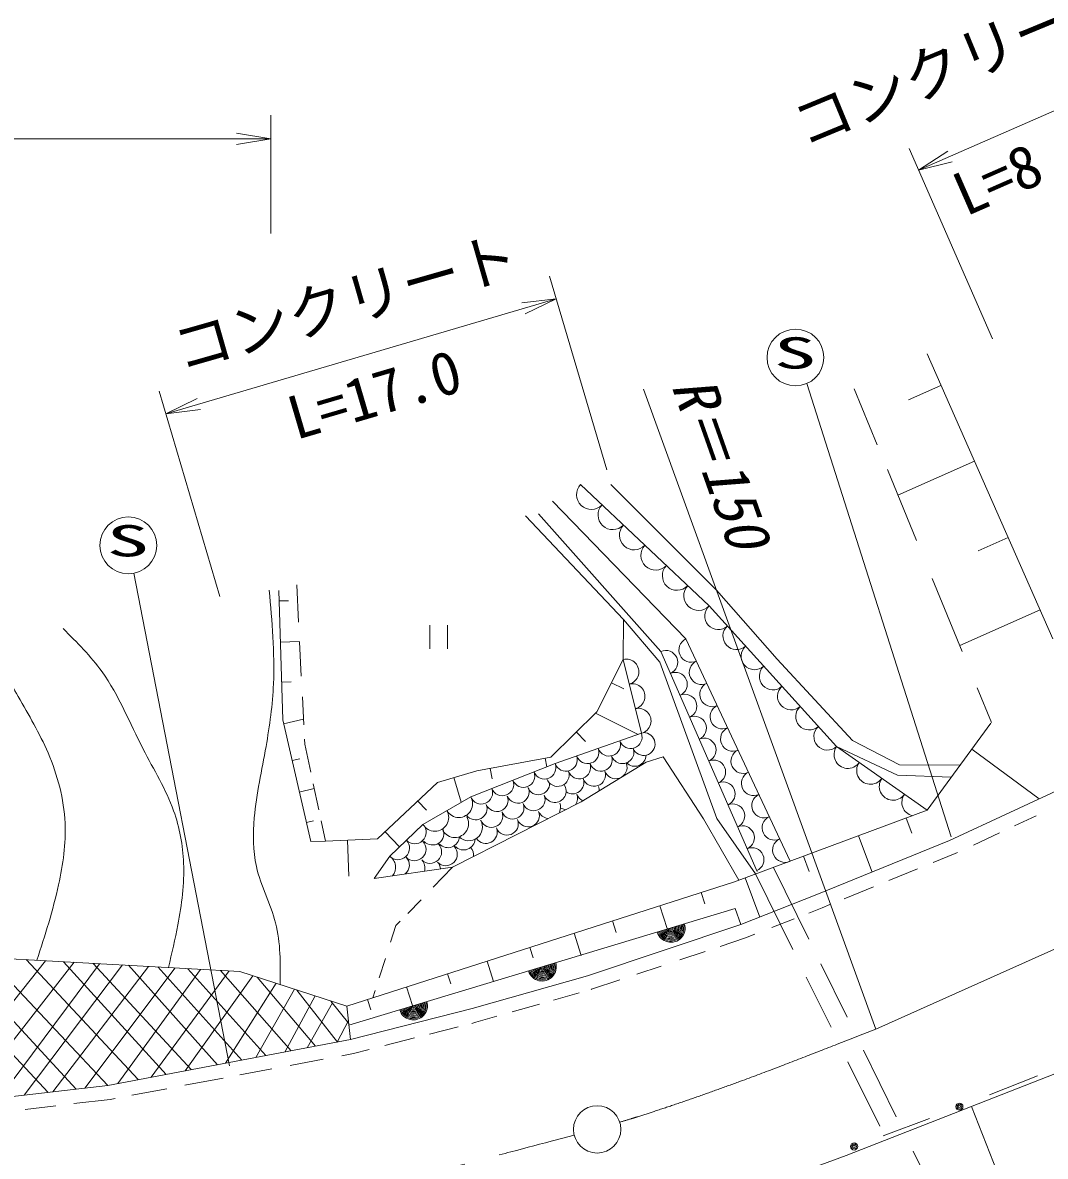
# Model space of a CAD drawing. Units: millimetres, scale not verified. Extents: x 40000 to 680000, y 20000 to 380000.
# Drawn here: x 148277 to 191485, y 268504 to 316410 of the extents above; entities that cross this region are included whole.
import ezdxf
from ezdxf.enums import TextEntityAlignment as Align

# ---------------------------------------------------------------- set-up
doc = ezdxf.new("R2010")
doc.units = ezdxf.units.MM
doc.header["$LTSCALE"] = 1000
doc.linetypes.add('CHAIN', pattern=[18.5, 12, -1.5, 3.5, -1.5])
for name, color, linetype, lineweight in [('M-BGD', 7, 'Continuous', 13), ('M-BMK', 2, 'CHAIN', 13), ('M-BMK-SRVR', 3, 'Continuous', 13), ('M-STR-HTXT', 7, 'Continuous', 13), ('M-STR-STR3', 7, 'Continuous', 13), ('M-TTL-TXT', 7, 'Continuous', 13)]:
    doc.layers.add(name, color=color, linetype=linetype, lineweight=lineweight)
doc.styles.add('ＭＳ ゴシック', font='')
doc.styles.get('ＭＳ ゴシック').set_extended_font_data('MS Gothic')

# ---------------------------------------------------------------- blocks, each defined once
blk = doc.blocks.new('open_arrow')
at = {"color": 0, "linetype": 'Continuous', "lineweight": -2}
blk.add_lwpolyline([(7.5, 1.25), (0, 0), (7.5, -1.25)], dxfattribs=at)

msp = doc.modelspace()

# ---------------------------------------------------------------- linework, layer by layer
at = {"layer": 'M-BGD'}
for p, q in [((191805, 290373), (186486, 302410)), ((184383, 298565), (183405, 300943)), ((185699, 300468), (187076, 301076)), ((186044, 294525), (184810, 297527)), ((185253, 296449), (188489, 297878)), ((177283, 291764), (171850, 296890)), ((177591, 292430), (173132, 296890)), ((176301, 290370), (170667, 296189)), ((175244, 289840), (170069, 295657)), ((173663, 291185), (169516, 295577)), ((188648, 294090), (189915, 294650)), ((187973, 289834), (186705, 292918)), ((159098, 292419), (159262, 286952)), ((159854, 292650), (159934, 291082)), ((180153, 289508), (177591, 292430)), ((159512, 291985), (159111, 291973)), ((182665, 285818), (177283, 291764)), ((187867, 290091), (191266, 291593)), ((165476, 289952), (165476, 290952)), ((166226, 290952), (166226, 289952)), ((173647, 289500), (173663, 291185)), ((175191, 289392), (173663, 291185)), ((180700, 280977), (176301, 290370)), ((159975, 290256), (159163, 290232)), ((159976, 290241), (160049, 288795)), ((179312, 280537), (175244, 289840)), ((172540, 287281), (173647, 289500)), ((173647, 289500), (174421, 286383)), ((177611, 282782), (175191, 289392)), ((183331, 286074), (180153, 289508)), ((159621, 288557), (159214, 288545)), ((173674, 288254), (173155, 288513)), ((189207, 286833), (188605, 288297)), ((160094, 287917), (160153, 286739)), ((160142, 286971), (159302, 286777)), ((170588, 285378), (172540, 287281)), ((174284, 286335), (172510, 287220)), ((159262, 286952), (160447, 281814)), ((186487, 283128), (189187, 286806)), ((160184, 286127), (160195, 285916)), ((174421, 286383), (170773, 285100)), ((172057, 286038), (171671, 286434)), ((185330, 285048), (183331, 286074)), ((196555, 286090), (187440, 281848)), ((160195, 285916), (160448, 284735)), ((185244, 284614), (182665, 285818)), ((186487, 283128), (182665, 285818)), ((191231, 283612), (188379, 285705)), ((159983, 285302), (159659, 285228)), ((170773, 285100), (167208, 283694)), ((167465, 284793), (170588, 285378)), ((170422, 284961), (170352, 285334)), ((171874, 283490), (174624, 285160)), ((174624, 285160), (175345, 285392)), ((175345, 285392), (177045, 282767)), ((187884, 285031), (185330, 285048)), ((165806, 284305), (167465, 284793)), ((168113, 284463), (168031, 284899)), ((187513, 284525), (185244, 284614)), ((160552, 284250), (160787, 283151)), ((163269, 281915), (165806, 284305)), ((166807, 283463), (166500, 284509)), ((160596, 284044), (159966, 283899)), ((167208, 283694), (165190, 282533)), ((165339, 283126), (164970, 283518)), ((166433, 280719), (171874, 283490)), ((160564, 282676), (160264, 282607)), ((160889, 282675), (161073, 281817)), ((177045, 282767), (178542, 280174)), ((179243, 280435), (177611, 282782)), ((178354, 280105), (186487, 283128)), ((185841, 282165), (185605, 282800)), ((191092, 282886), (190184, 282463)), ((164193, 281579), (163591, 282218)), ((165190, 282533), (163784, 281188)), ((160447, 281814), (161073, 281817)), ((161073, 281817), (163269, 281915)), ((162064, 280339), (161996, 281858)), ((187440, 281848), (181827, 279564)), ((184164, 280515), (183593, 282052)), ((189551, 282169), (188449, 281656)), ((187680, 281298), (186740, 280916)), ((187780, 281345), (187680, 281298)), ((163784, 281188), (163132, 280251)), ((181502, 280541), (181263, 281186)), ((163132, 280251), (166433, 280719)), ((165617, 279876), (166433, 280719)), ((179418, 278614), (178802, 280271)), ((179243, 280435), (180814, 277242)), ((179997, 280715), (181488, 277684)), ((186079, 280647), (184867, 280154)), ((161970, 274850), (178354, 280105)), ((184219, 279890), (182988, 279389)), ((164545, 278767), (165108, 279349)), ((177094, 279178), (176942, 279652)), ((181827, 279564), (178619, 278299)), ((178387, 278971), (162060, 274050)), ((162060, 274050), (178387, 278971)), ((175507, 278129), (175198, 279092)), ((178619, 278299), (178387, 278971)), ((182050, 279007), (181490, 278786)), ((182386, 279144), (182050, 279007)), ((119760, 278429), (157452, 276310)), ((164049, 278255), (164231, 278444)), ((173357, 277962), (173200, 278452)), ((180867, 278541), (179928, 278170)), ((163823, 277555), (164049, 278255)), ((171873, 276990), (171572, 277929)), ((178619, 278299), (172140, 276137)), ((179216, 277889), (178824, 277735)), ((178824, 277735), (177750, 277377)), ((143863, 277074), (149359, 271207)), ((145329, 276992), (150530, 271344)), ((146777, 276910), (151877, 271502)), ((169851, 276888), (169709, 277332)), ((177111, 277163), (176046, 276808)), ((149245, 276771), (144354, 270619)), ((150449, 276704), (145832, 270792)), ((151522, 276643), (147280, 270962)), ((152498, 276589), (148345, 271087)), ((148429, 276817), (153158, 271744)), ((153589, 276527), (149552, 271229)), ((150005, 276729), (154346, 271968)), ((154723, 276464), (150909, 271389)), ((151249, 276659), (155402, 272168)), ((152746, 276575), (156505, 272376)), ((153988, 276505), (157530, 272569)), ((155260, 276433), (158553, 272762)), ((163339, 276052), (163601, 276865)), ((168174, 275890), (167898, 276751)), ((175248, 276542), (174225, 276200)), ((182000, 276643), (183115, 274378)), ((155791, 276403), (152296, 271581)), ((156997, 276336), (153705, 271847)), ((158006, 276131), (155139, 272118)), ((156640, 276356), (159620, 272964)), ((157452, 276310), (161970, 274850)), ((158187, 276073), (160647, 273158)), ((166370, 275788), (166232, 276217)), ((172140, 276137), (167272, 274747)), ((173513, 275963), (172317, 275564)), ((181387, 276078), (182431, 273957)), ((183066, 268540), (202892, 276301)), ((158983, 275815), (156851, 272441)), ((159767, 275562), (158135, 272683)), ((159860, 275532), (161584, 273334)), ((163065, 275201), (163166, 275516)), ((164745, 274879), (164495, 275660)), ((172317, 275564), (172296, 275558)), ((160631, 275283), (159349, 272912)), ((161363, 274987), (160297, 273091)), ((161300, 275066), (162052, 274115)), ((162992, 274688), (162849, 275132)), ((171790, 275414), (170708, 275104)), ((162128, 273437), (161970, 274850)), ((167272, 274747), (162128, 273437)), ((170111, 274934), (168953, 274603)), ((162038, 274242), (161568, 273331)), ((167428, 274168), (167248, 274122)), ((168315, 274421), (167428, 274168)), ((166675, 273976), (165463, 273667)), ((162128, 273437), (151877, 271502)), ((164830, 273506), (163584, 273189)), ((160978, 272609), (159578, 272345)), ((162258, 272851), (161755, 272756)), ((162912, 273018), (162258, 272851)), ((183801, 272984), (185183, 270176)), ((158803, 272199), (157447, 271943)), ((183147, 272501), (184488, 269777)), ((156744, 271810), (155131, 271506)), ((191158, 271904), (189126, 271102)), ((151877, 271502), (140208, 270132)), ((154366, 271361), (152893, 271084)), ((151968, 270909), (150438, 270729)), ((152185, 270950), (151968, 270909)), ((149682, 270640), (148381, 270488)), ((191212, 263353), (188369, 270616)), ((186586, 270100), (184630, 269374)), ((173760, 265128), (183066, 268540)), ((185899, 268720), (187598, 265268))]:
    msp.add_line(p, q, dxfattribs=at)
for centre, radius in [((187856, 270601), 150), ((187856, 270601), 100), ((187856, 270601), 50), ((183407, 268920), 150), ((183407, 268920), 100), ((183407, 268920), 50)]:
    msp.add_circle(centre, radius, dxfattribs=at)
for centre, radius, start, end in [((172303, 296463), 622, 136.6621, 316.6621), ((173209, 295609), 622, 136.6621, 316.6621), ((174114, 294754), 622, 136.6621, 316.6621), ((175020, 293900), 622, 136.6621, 316.6621), ((175925, 293046), 622, 136.6621, 316.6621), ((176831, 292191), 622, 136.6621, 316.6621), ((177668, 291339), 573, 132.1443, 312.1443), ((178436, 290490), 573, 132.1443, 312.1443), ((176521, 289901), 519, 115.0939, 295.0939), ((175447, 289377), 505, 293.6173, 113.6173), ((179205, 289640), 573, 132.1443, 312.1443), ((173776, 288981), 535, 283.9419, 103.9419), ((176961, 288961), 519, 115.0939, 295.0939), ((175852, 288451), 505, 293.6173, 113.6173), ((179974, 288791), 573, 132.1443, 312.1443), ((174034, 287942), 535, 283.9419, 103.9419), ((177401, 288022), 519, 115.0939, 295.0939), ((176257, 287525), 505, 293.6173, 113.6173), ((180743, 287941), 573, 132.1443, 312.1443), ((177841, 287083), 519, 115.0939, 295.0939), ((181512, 287092), 573, 132.1443, 312.1443), ((174292, 286902), 535, 283.9419, 103.9419), ((176662, 286598), 505, 293.6173, 113.6173), ((178281, 286143), 519, 115.0939, 295.0939), ((182280, 286242), 573, 132.1443, 312.1443), ((173053, 285902), 483, 199.3836, 19.3836), ((173965, 286222), 483, 199.3836, 19.3836), ((174515, 285926), 483, 201.3524, 91.9567), ((177066, 285672), 505, 293.6173, 113.6173), ((172141, 285581), 483, 199.3836, 19.3836), ((173617, 285582), 483, 199.3836, 20.4398), ((178721, 285204), 519, 115.0939, 295.0939), ((183143, 285481), 584, 144.8636, 324.8636), ((170328, 284924), 479, 201.5124, 21.5124), ((171229, 285260), 483, 199.3836, 19.3836), ((171793, 284940), 483, 199.3836, 19.3836), ((172705, 285261), 483, 199.3836, 19.3836), ((173329, 284944), 483, 199.3836, 19.3836), ((174131, 285469), 483, 224.5794, 358.0863), ((177471, 284746), 505, 293.6173, 113.6173), ((184098, 284809), 584, 144.8636, 324.8636), ((169436, 284573), 479, 201.5124, 21.5124), ((170882, 284619), 483, 199.3836, 19.3836), ((172417, 284623), 483, 199.3836, 19.3836), ((179161, 284265), 519, 115.0939, 295.0939), ((168545, 284221), 479, 201.5124, 21.5124), ((170064, 284264), 479, 201.5124, 1.3198), ((170760, 283936), 479, 201.5124, 35.7616), ((171505, 284303), 483, 236.3238, 19.3836), ((172150, 283965), 483, 358.0779, 19.3836), ((177876, 283820), 505, 293.6173, 113.6173), ((185054, 284136), 584, 144.8636, 324.8636), ((166703, 283404), 582, 209.9253, 29.9253), ((167653, 283870), 479, 201.5124, 21.5124), ((168308, 283553), 479, 201.5124, 21.5124), ((169200, 283904), 479, 201.5124, 21.5124), ((169868, 283585), 479, 201.5124, 21.5124), ((171238, 283644), 483, 324.4504, 19.3836), ((172150, 283965), 483, 199.3836, 244.3597), ((179601, 283325), 519, 115.0939, 295.0939), ((186009, 283464), 584, 144.8636, 255.9138), ((167417, 283201), 479, 215.8012, 21.5124), ((168977, 283234), 479, 201.5124, 21.5124), ((170523, 283258), 479, 334.7135, 21.5124), ((171238, 283644), 483, 240.6318, 265.4576), ((178281, 282894), 505, 293.6173, 113.6173), ((165695, 282823), 582, 209.9253, 29.9253), ((166533, 282559), 582, 209.9253, 29.9253), ((167123, 282422), 582, 225.6512, 29.9253), ((168085, 282882), 479, 201.5124, 21.5124), ((168740, 282555), 479, 201.5124, 21.5124), ((169632, 282906), 479, 201.5124, 21.5124), ((170523, 283258), 479, 201.5124, 261.6945), ((180041, 282386), 519, 115.0939, 295.0939), ((164839, 282197), 486, 223.7208, 43.7208), ((165588, 282146), 486, 223.7208, 24.5446), ((167849, 282204), 479, 213.3672, 21.5124), ((178686, 281968), 505, 293.6173, 113.6173), ((164136, 281524), 486, 223.7208, 43.7208), ((164833, 281482), 486, 223.7208, 43.7208), ((165491, 281368), 486, 223.7208, 43.7208), ((166246, 282032), 486, 223.7208, 357.5851), ((166909, 281936), 486, 223.7208, 356.7389), ((180480, 281446), 519, 115.0939, 295.0939), ((166155, 281272), 486, 223.7208, 43.7208), ((166841, 281227), 486, 353.7259, 41.5886), ((179091, 281042), 505, 293.6173, 113.6173), ((163458, 280720), 571, 320.9795, 55.1693), ((164130, 280810), 486, 309.9761, 43.7208), ((164788, 280696), 486, 342.7438, 43.7208), ((165452, 280600), 486, 5.7975, 43.7208), ((175666, 278150), 600, 196.7714, 16.7715), ((175666, 278150), 550, 196.7714, 16.7715), ((175666, 278150), 500, 196.7714, 16.7715), ((175666, 278150), 450, 196.7714, 16.7715), ((175666, 278150), 400, 196.7714, 16.7715), ((175666, 278150), 350, 196.7714, 16.7715), ((175666, 278150), 300, 196.7714, 16.7715), ((175666, 278150), 250, 196.7714, 16.7715), ((175666, 278150), 200, 196.7714, 16.7715), ((175666, 278150), 150, 196.7714, 16.7715), ((175666, 278150), 100, 196.7714, 16.7715), ((175666, 278150), 50, 196.7714, 16.7715), ((170224, 276510), 600, 196.7714, 16.7715), ((170224, 276510), 550, 196.7714, 16.7715), ((170224, 276510), 500, 196.7714, 16.7715), ((170224, 276510), 450, 196.7714, 16.7715), ((170224, 276510), 400, 196.7714, 16.7715), ((170224, 276510), 350, 196.7714, 16.7715), ((170224, 276510), 300, 196.7714, 16.7715), ((170224, 276510), 250, 196.7714, 16.7715), ((170224, 276510), 200, 196.7714, 16.7715), ((170224, 276510), 150, 196.7714, 16.7715), ((170224, 276510), 100, 196.7714, 16.7715), ((170224, 276510), 50, 196.7714, 16.7715), ((164781, 274870), 600, 196.7714, 16.7715), ((164781, 274870), 550, 196.7714, 16.7715), ((164781, 274870), 500, 196.7714, 16.7715), ((164781, 274870), 450, 196.7714, 16.7715), ((164781, 274870), 400, 196.7714, 16.7715), ((164781, 274870), 350, 196.7714, 16.7715), ((164781, 274870), 300, 196.7714, 16.7715), ((164781, 274870), 250, 196.7714, 16.7715), ((164781, 274870), 200, 196.7714, 16.7715), ((164781, 274870), 150, 196.7714, 16.7715), ((164781, 274870), 100, 196.7714, 16.7715), ((164781, 274870), 50, 196.7714, 16.7715)]:
    msp.add_arc(centre, radius, start, end, dxfattribs=at)
for points, knots in [([(159159, 275759), (159168, 276643), (159177, 277527), (158962, 278364), (158755, 279170), (158340, 279931), (158153, 280746), (158000, 281416), (158001, 282121), (158064, 282813), (158156, 283832), (158380, 284821), (158558, 285823), (158714, 286699), (158834, 287586), (158873, 288474), (158931, 289790), (158812, 291109), (158694, 292428)], [0, 0, 0, 0, 1, 1, 1, 2, 2, 2, 3, 3, 3, 4, 4, 4, 5, 5, 5, 6, 6, 6, 6]), ([(154436, 276480), (154578, 277078), (154720, 277677), (154836, 278282), (154999, 279141), (155110, 280013), (155076, 280888), (155046, 281643), (154909, 282399), (154656, 283105), (154331, 284015), (153815, 284843), (153369, 285711), (152800, 286815), (152344, 287983), (151632, 288976), (151158, 289637), (150571, 290220), (149984, 290804)], [0, 0, 0, 0, 1, 1, 1, 2, 2, 2, 3, 3, 3, 4, 4, 4, 5, 5, 5, 6, 6, 6, 6]), ([(148877, 276792), (149218, 277845), (149559, 278897), (149796, 279983), (149983, 280839), (150106, 281716), (150066, 282589), (150019, 283605), (149751, 284616), (149347, 285554), (148991, 286382), (148531, 287154), (148090, 287936), (147721, 288590), (147366, 289251), (147011, 289913)], [0, 0, 0, 0, 1, 1, 1, 2, 2, 2, 3, 3, 3, 4, 4, 4, 5, 5, 5, 5])]:
    msp.add_open_spline(points, degree=3, knots=knots, dxfattribs=at)
at = {"layer": 'M-BMK'}
msp.add_line((184321, 273882), (262601, 308924), dxfattribs=at)
for points, knots in [([(173496, 269945), (173655, 269992), (173814, 270038), (173973, 270087), (174023, 270102), (174073, 270118), (174123, 270134), (174139, 270139), (174154, 270144), (174170, 270149), (174186, 270154), (174201, 270159), (174217, 270164), (174232, 270169), (174248, 270174), (174263, 270179), (174497, 270253), (174730, 270328), (174963, 270404), (175242, 270495), (175521, 270588), (175799, 270682), (176102, 270784), (176404, 270888), (176706, 270993), (177007, 271098), (177308, 271205), (177609, 271313), (177910, 271421), (178210, 271530), (178510, 271640), (180458, 272357), (182390, 273119), (184321, 273882)], [0, 0, 0, 0, 1, 1, 1, 2, 2, 2, 3, 3, 3, 4, 4, 4, 5, 5, 5, 6, 6, 6, 7, 7, 7, 8, 8, 8, 9, 9, 9, 10, 10, 10, 11, 11, 11, 11]), ([(118434, 263136), (120319, 263020), (122204, 262904), (124090, 262852), (126127, 262796), (128167, 262816), (130204, 262869), (132192, 262921), (134178, 263006), (136162, 263129), (137843, 263233), (139523, 263365), (141199, 263528), (143183, 263720), (145164, 263955), (147139, 264222), (149398, 264527), (151650, 264874), (153896, 265263), (155703, 265576), (157506, 265916), (159298, 266305), (160798, 266630), (162290, 266991), (163779, 267364), (166386, 268017), (168983, 268711), (171580, 269404)], [0, 0, 0, 0, 1, 1, 1, 2, 2, 2, 3, 3, 3, 4, 4, 4, 5, 5, 5, 6, 6, 6, 7, 7, 7, 8, 8, 8, 9, 9, 9, 9])]:
    msp.add_open_spline(points, degree=3, knots=knots, dxfattribs=at)
at = {"layer": 'M-BMK-SRVR'}
msp.add_circle((172550, 269643), 1000, dxfattribs=at)
at = {"layer": 'M-STR-HTXT'}
msp.add_line((184321, 273882), (174510, 300928), dxfattribs=at)
at = {"layer": 'M-STR-STR3'}
for p, q in [((186132, 310173), (193395, 313361)), ((158765, 307501), (158765, 312501)), ((108657, 311507), (158765, 311501)), ((189259, 303051), (185730, 311088)), ((172954, 297514), (170539, 305704)), ((154331, 299883), (170822, 304745)), ((156607, 292166), (154049, 300842))]:
    msp.add_line(p, q, dxfattribs=at)
at = {"layer": 'M-TTL-TXT'}
for p, q in [((181406, 301160), (187509, 282008)), ((152976, 293146), (157015, 272328))]:
    msp.add_line(p, q, dxfattribs=at)
for centre in [(180929, 302261), (152740, 294322)]:
    msp.add_circle(centre, 1200, dxfattribs=at)

# ---------------------------------------------------------------- block references
at = {"layer": 'M-STR-STR3', "xscale": 193, "yscale": 193}
for p, rotation in [((158765, 311501), 180), ((186132, 310173), 23.7), ((170822, 304745), 196.4), ((154331, 299883), 16.4)]:
    msp.add_blockref('open_arrow', p, dxfattribs=dict(at, rotation=rotation))

# ---------------------------------------------------------------- texts
at = {"layer": 'M-STR-HTXT', "style": 'ＭＳ ゴシック', "oblique": 15}
msp.add_text('R＝150', height=1833, rotation=289.467, dxfattribs=at).set_placement((177402, 301688), align=Align.TOP_LEFT)
at = {"layer": 'M-STR-STR3', "style": 'ＭＳ ゴシック'}
for s, rotation, p in [('コンクリート', 22.473, (181510, 310585)), ('L=8.0', 23.706, (188339, 307702)), ('コンクリート', 15.973, (155102, 301118)), ('L=17.0', 16.427, (159968, 298241))]:
    msp.add_text(s, height=1833, rotation=rotation, dxfattribs=at).set_placement(p, align=Align.BOTTOM_LEFT)
at = {"layer": 'M-TTL-TXT', "style": 'ＭＳ ゴシック', "width": 2}
for p in [(180010, 301398), (151822, 293460)]:
    msp.add_text('S', height=1320, rotation=359.994, dxfattribs=at).set_placement(p, align=Align.BOTTOM_LEFT)

doc.saveas('drawing.dxf')
